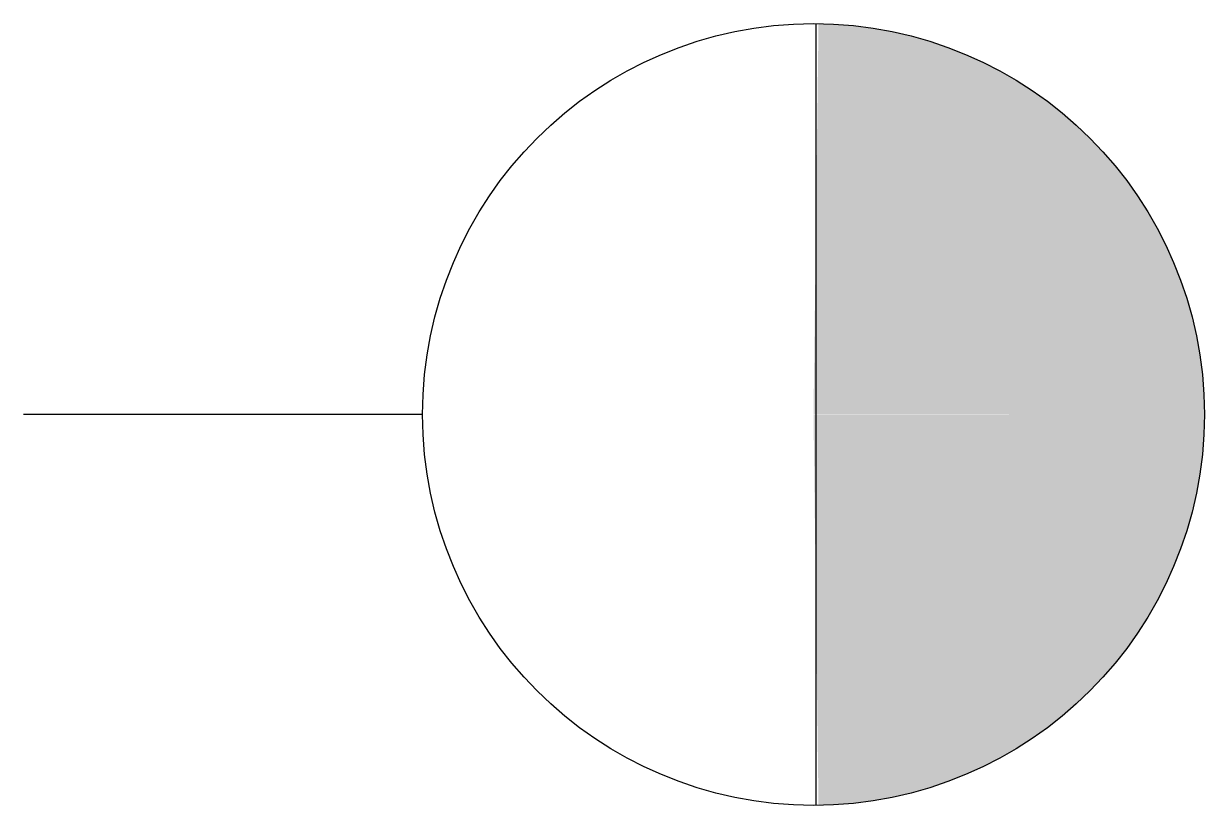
# Model space of a CAD drawing. Header units: feet. Extents: x -0.127 to 0.062, y -0.062 to 0.062.
import ezdxf

# ---------------------------------------------------------------- set-up
doc = ezdxf.new("R2010")
doc.units = ezdxf.units.FT
doc.header["$MEASUREMENT"] = 0

msp = doc.modelspace()

# ---------------------------------------------------------------- linework, layer by layer
at = {"color": 0, "linetype": 'ByBlock', "lineweight": -2}
for p, q in [((0, -0.0625), (0, 0.0625)), ((-0.0629, 0), (-0.1267, 0))]:
    msp.add_line(p, q, dxfattribs=at)
at = {"color": 0, "linetype": 'ByBlock', "lineweight": -2, "const_width": 0.0625}
for points in [[(0, 0.03125, -0.410472), (0.03085, 0, -1)], [(0.03085, 0, -0.410472), (0, -0.03125, -1)]]:
    msp.add_lwpolyline(points, format="xyb", dxfattribs=at)
at = {"color": 0, "linetype": 'ByBlock', "lineweight": -2}
msp.add_circle((-0.0004, 0), 0.0625, dxfattribs=at)

doc.saveas('drawing.dxf')
